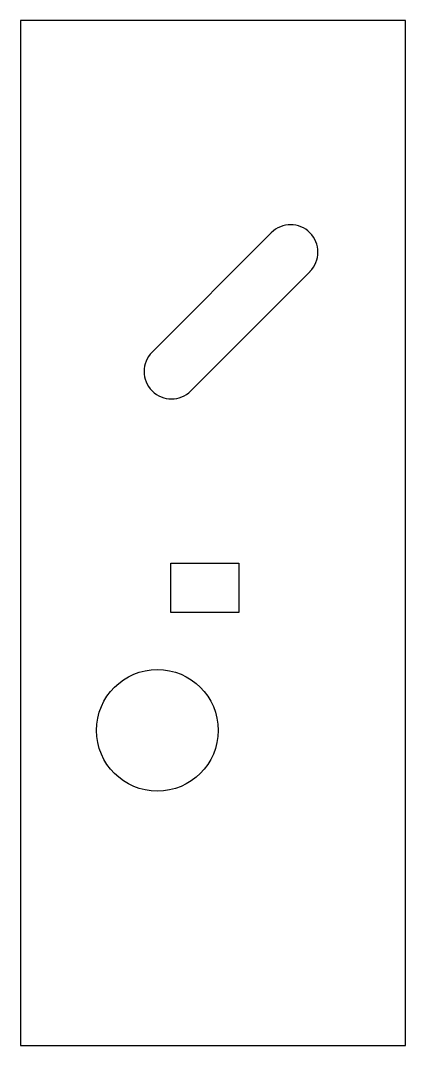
# Model space of a CAD drawing. Header units: millimetres. Extents: x 0 to 65, y 0 to 173.
import ezdxf

# ---------------------------------------------------------------- set-up
doc = ezdxf.new("R2010")
doc.units = ezdxf.units.MM
doc.layers.add('CUT', color=7, linetype='Continuous')

msp = doc.modelspace()

# ---------------------------------------------------------------- linework, layer by layer
at = {"layer": 'CUT'}
for p, q in [((65.21, 173.31), (0, 173.31)), ((0, 173.31), (0, 0)), ((65.21, 0), (65.21, 173.31)), ((22.29, 117.24), (42.48, 137.43)), ((49.03, 130.87), (28.84, 110.68)), ((25.47, 73.21), (25.47, 81.55)), ((25.47, 81.55), (37, 81.55)), ((37, 81.55), (37, 73.21)), ((37, 73.21), (25.47, 73.21)), ((0, 0), (65.21, 0))]:
    msp.add_line(p, q, dxfattribs=at)
msp.add_circle((23.18, 53.29), 10.29, dxfattribs=at)
for centre, start, end in [((45.75, 134.15), -45, 135), ((25.57, 113.96), 135, -45)]:
    msp.add_arc(centre, 4.63, start, end, dxfattribs=at)

doc.saveas('drawing.dxf')
